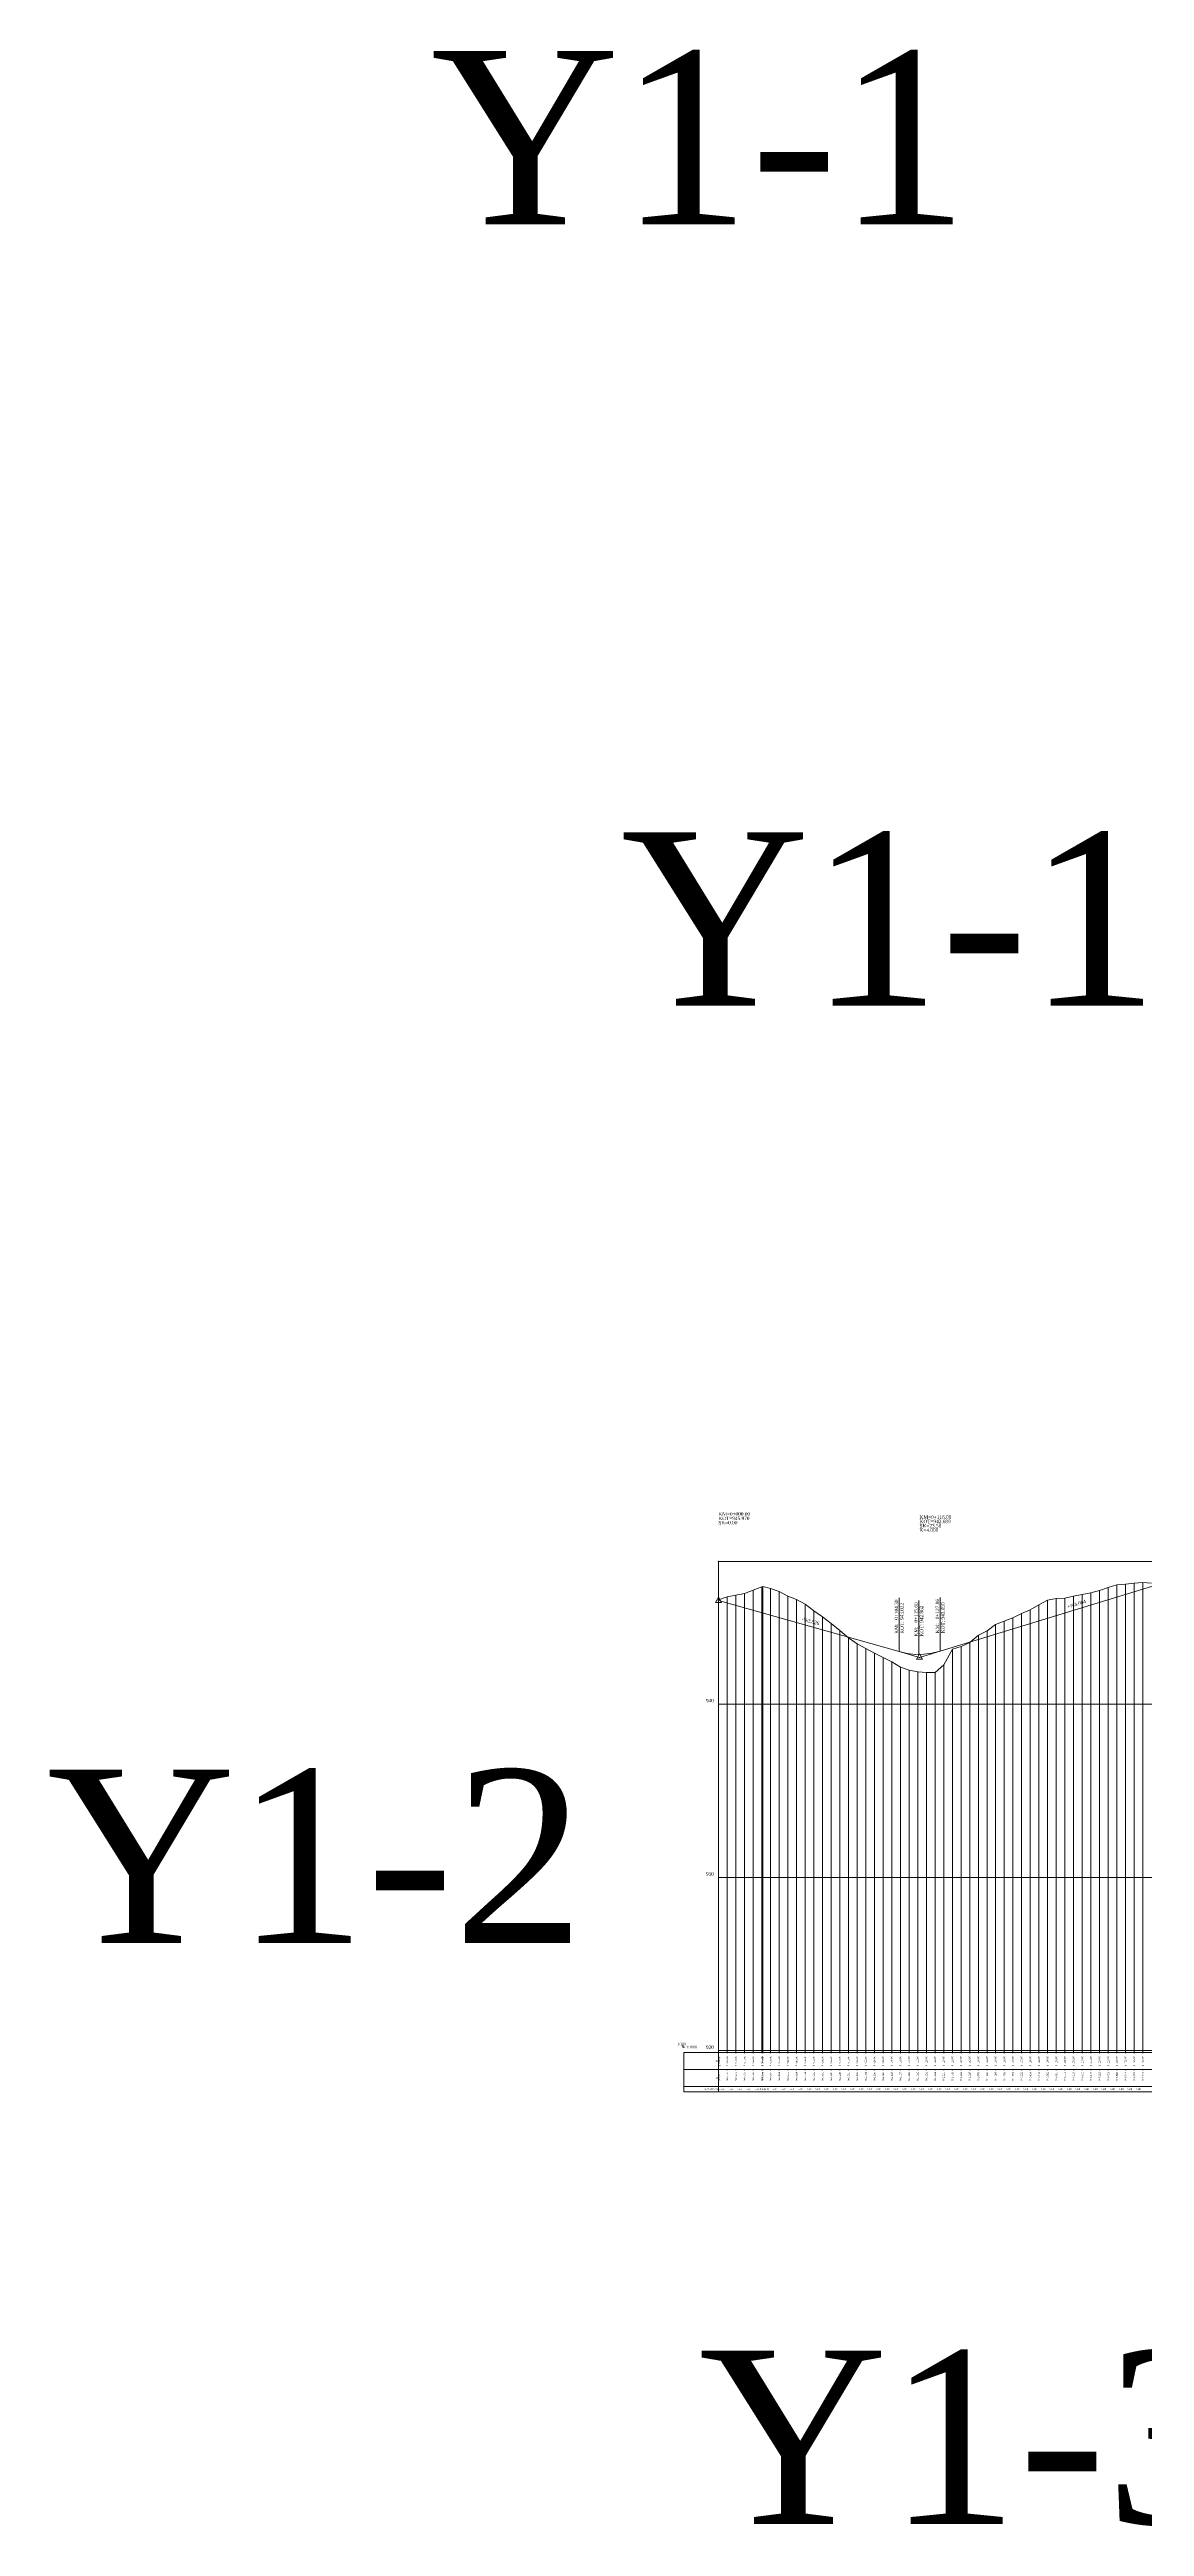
# Model space of a CAD drawing. Header units: metres. Extents: x 478603 to 489313, y 4282657 to 4289463.
# Drawn here: x 483291 to 483923, y 4285999 to 4287428 of the extents above; entities that cross this region are included whole.
import ezdxf

# ---------------------------------------------------------------- set-up
doc = ezdxf.new("R2010")
doc.units = ezdxf.units.M
doc.layers.get('0').update_dxf_attribs({"color": 5, "lineweight": 0})
for name, color, linetype, lineweight in [('PL_SEMBOL', 7, 'Continuous', 0), ('PR_ALINMAN', 1, 'Continuous', 0), ('PR_ENK_ARAMESAFE', 5, 'Continuous', 0), ('PR_ENK_EKSEN1', 5, 'Continuous', 0), ('PR_ENK_EKSEN1D', 1, 'Continuous', 0), ('PR_ENK_KM', 18, 'Continuous', 0), ('PR_ENK_Z', 96, 'Continuous', 0), ('PR_KIYAS', 153, 'Continuous', 0), ('PR_KURP', 2, 'Continuous', 0), ('PR_KURP_MIN', 30, 'Continuous', 0), ('PR_KURP_TF', 4, 'Continuous', 0), ('PR_KURP_TO', 96, 'Continuous', 0), ('PR_OLCEK', 1, 'Continuous', 0), ('PR_PROFIL', 153, 'Continuous', 0), ('PR_TANJANT', 30, 'Continuous', 0)]:
    doc.layers.add(name, color=color, linetype=linetype, lineweight=lineweight)
doc.styles.get("Standard").update_dxf_attribs({"font": 'times.ttf'})

# ---------------------------------------------------------------- blocks, each defined once
blk = doc.blocks.new('3')
at = {"layer": 'PL_SEMBOL'}
for p, q in [((0, 2), (-1.75, -1)), ((0.125, 0.125), (-0.125, -0.125)), ((-0.125, 0.125), (0.125, -0.125)), ((1.75, -1), (0, 2)), ((-1.75, -1), (1.75, -1))]:
    blk.add_line(p, q, dxfattribs=at)

msp = doc.modelspace()

# ---------------------------------------------------------------- linework, layer by layer
at = {"layer": 'PR_ALINMAN'}
for p, q in [((483805.2, 4286503.7), (483964.4, 4286552.4)), ((483677.3, 4286532.8), (483781.6, 4286503.4))]:
    msp.add_line(p, q, dxfattribs=at)
at = {"layer": 'PR_ENK_EKSEN1'}
for p, q in [((483677.3, 4286533.3), (483682.3, 4286535)), ((483682.3, 4286535), (483687.3, 4286535.9)), ((483687.3, 4286535.9), (483692.3, 4286537)), ((483692.3, 4286537), (483697.3, 4286538.8)), ((483697.3, 4286538.8), (483702.3, 4286540.7)), ((483702.3, 4286540.7), (483703, 4286540.9)), ((483703, 4286540.9), (483707.3, 4286539.8)), ((483707.3, 4286539.8), (483712.3, 4286538.1)), ((483712.3, 4286538.1), (483717.3, 4286535.3)), ((483717.3, 4286535.3), (483722.3, 4286533.4)), ((483722.3, 4286533.4), (483727.3, 4286530.8)), ((483862.3, 4286530.3), (483867.3, 4286533)), ((483867.3, 4286533), (483872.3, 4286534.1)), ((483872.3, 4286534.1), (483877.3, 4286534.3)), ((483877.3, 4286534.3), (483882.3, 4286535.3)), ((483882.3, 4286535.3), (483887.3, 4286536.3)), ((483887.3, 4286536.3), (483892.3, 4286537.3)), ((483892.3, 4286537.3), (483897.3, 4286538.7)), ((483897.3, 4286538.7), (483902.3, 4286540.4)), ((483902.3, 4286540.4), (483907.3, 4286542)), ((483907.3, 4286542), (483912.3, 4286542.3)), ((483912.3, 4286542.3), (483917.3, 4286542.9)), ((483917.3, 4286542.9), (483922.3, 4286543.3)), ((483922.3, 4286543.3), (483927.3, 4286542.8)), ((483727.3, 4286530.8), (483732.3, 4286527)), ((483732.3, 4286527), (483737.3, 4286523.5)), ((483737.3, 4286523.5), (483742.3, 4286519.6)), ((483742.3, 4286519.6), (483747.3, 4286515.6)), ((483832.3, 4286515.4), (483837.3, 4286519.1)), ((483837.3, 4286519.1), (483842.3, 4286521)), ((483842.3, 4286521), (483847.3, 4286522.9)), ((483847.3, 4286522.9), (483852.3, 4286525.4)), ((483852.3, 4286525.4), (483857.3, 4286527.5)), ((483857.3, 4286527.5), (483862.3, 4286530.3)), ((483747.3, 4286515.6), (483752.3, 4286511.4)), ((483752.3, 4286511.4), (483757.3, 4286507.8)), ((483757.3, 4286507.8), (483762.3, 4286505.1)), ((483762.3, 4286505.1), (483767.3, 4286502.4)), ((483807.3, 4286495.7), (483812.3, 4286504.8)), ((483812.3, 4286504.8), (483817.3, 4286506.4)), ((483817.3, 4286506.4), (483822.3, 4286508.7)), ((483822.3, 4286508.7), (483827.3, 4286512.9)), ((483827.3, 4286512.9), (483832.3, 4286515.4)), ((483767.3, 4286502.4), (483772.3, 4286500)), ((483772.3, 4286500), (483777.3, 4286497.4)), ((483777.3, 4286497.4), (483782.3, 4286494.4)), ((483782.3, 4286494.4), (483787.3, 4286492.7)), ((483787.3, 4286492.7), (483792.3, 4286491.8)), ((483792.3, 4286491.8), (483797.3, 4286491.4)), ((483797.3, 4286491.4), (483802.3, 4286491.4)), ((483802.3, 4286491.4), (483807.3, 4286495.7))]:
    msp.add_line(p, q, dxfattribs=at)
at = {"layer": 'PR_ENK_EKSEN1D'}
for p, q in [((483677.3, 4286272.1), (483677.3, 4286533.3)), ((483682.3, 4286272.1), (483682.3, 4286535)), ((483687.3, 4286272.1), (483687.3, 4286535.9)), ((483692.3, 4286272.1), (483692.3, 4286537)), ((483697.3, 4286272.1), (483697.3, 4286538.8)), ((483702.3, 4286272.1), (483702.3, 4286540.7)), ((483703, 4286272.1), (483703, 4286540.9)), ((483707.3, 4286272.1), (483707.3, 4286539.8)), ((483712.3, 4286272.1), (483712.3, 4286538.1)), ((483717.3, 4286272.1), (483717.3, 4286535.3)), ((483722.3, 4286272.1), (483722.3, 4286533.4)), ((483867.3, 4286272.1), (483867.3, 4286533)), ((483872.3, 4286272.1), (483872.3, 4286534.1)), ((483877.3, 4286272.1), (483877.3, 4286534.3)), ((483882.3, 4286272.1), (483882.3, 4286535.3)), ((483887.3, 4286272.1), (483887.3, 4286536.3)), ((483892.3, 4286272.1), (483892.3, 4286537.3)), ((483897.3, 4286272.1), (483897.3, 4286538.7)), ((483902.3, 4286272.1), (483902.3, 4286540.4)), ((483907.3, 4286272.1), (483907.3, 4286542)), ((483912.3, 4286272.1), (483912.3, 4286542.3)), ((483917.3, 4286272.1), (483917.3, 4286542.9)), ((483922.3, 4286272.1), (483922.3, 4286543.3)), ((483727.3, 4286272.1), (483727.3, 4286530.8)), ((483732.3, 4286272.1), (483732.3, 4286527)), ((483737.3, 4286272.1), (483737.3, 4286523.5)), ((483742.3, 4286272.1), (483742.3, 4286519.6)), ((483837.3, 4286272.1), (483837.3, 4286519.1)), ((483842.3, 4286272.1), (483842.3, 4286521)), ((483847.3, 4286272.1), (483847.3, 4286522.9)), ((483852.3, 4286272.1), (483852.3, 4286525.4)), ((483857.3, 4286272.1), (483857.3, 4286527.5)), ((483862.3, 4286272.1), (483862.3, 4286530.3)), ((483747.3, 4286272.1), (483747.3, 4286515.6)), ((483752.3, 4286272.1), (483752.3, 4286511.4)), ((483757.3, 4286272.1), (483757.3, 4286507.8)), ((483762.3, 4286272.1), (483762.3, 4286505.1)), ((483812.3, 4286272.1), (483812.3, 4286504.8)), ((483817.3, 4286272.1), (483817.3, 4286506.4)), ((483822.3, 4286272.1), (483822.3, 4286508.7)), ((483827.3, 4286272.1), (483827.3, 4286512.9)), ((483832.3, 4286272.1), (483832.3, 4286515.4)), ((483767.3, 4286272.1), (483767.3, 4286502.4)), ((483772.3, 4286272.1), (483772.3, 4286500)), ((483777.3, 4286272.1), (483777.3, 4286497.4)), ((483782.3, 4286272.1), (483782.3, 4286494.4)), ((483787.3, 4286272.1), (483787.3, 4286492.7)), ((483792.3, 4286272.1), (483792.3, 4286491.8)), ((483797.3, 4286272.1), (483797.3, 4286491.4)), ((483802.3, 4286272.1), (483802.3, 4286491.4)), ((483807.3, 4286272.1), (483807.3, 4286495.7))]:
    msp.add_line(p, q, dxfattribs=at)
at = {"layer": 'PR_KIYAS'}
for p, q in [((483677.3, 4286473.1), (484823.3, 4286473.1)), ((483677.3, 4286373.1), (484823.3, 4286373.1)), ((483677.3, 4286273.1), (484823.3, 4286273.1))]:
    msp.add_line(p, q, dxfattribs=at)
at = {"layer": 'PR_KURP'}
for p, q in [((483781.6, 4286503.4), (483786.3, 4286502.3)), ((483800.5, 4286502.5), (483805.2, 4286503.7)), ((483786.3, 4286502.3), (483791, 4286501.8)), ((483791, 4286501.8), (483795.8, 4286501.9)), ((483795.8, 4286501.9), (483800.5, 4286502.5))]:
    msp.add_line(p, q, dxfattribs=at)
at = {"layer": 'PR_KURP_MIN'}
msp.add_line((483792.9, 4286501.8), (483792.9, 4286532.8), dxfattribs=at)
at = {"layer": 'PR_KURP_TF'}
msp.add_line((483805.2, 4286503.7), (483805.2, 4286534.7), dxfattribs=at)
at = {"layer": 'PR_KURP_TO'}
msp.add_line((483781.6, 4286503.4), (483781.6, 4286534.4), dxfattribs=at)
at = {"layer": 'PR_OLCEK'}
for p, q in [((483656.8, 4286275.1), (483656.8, 4286276.1)), ((483656.8, 4286276), (483656.8, 4286276.1)), ((483656.8, 4286276.1), (483656.9, 4286276)), ((483657.8, 4286275.1), (483656.8, 4286275.1)), ((483657.7, 4286275.2), (483657.8, 4286275.1)), ((483657.8, 4286275.1), (483657.7, 4286275.1))]:
    msp.add_line(p, q, dxfattribs=at)
for p in [(483677.3, 4286555.4, 948.2), (483677.3, 4286272.1, 919.9)]:
    msp.add_point(p, dxfattribs=at)
at = {"layer": 'PR_PROFIL'}
for p, q in [((483677.3, 4286555.4), (484823.3, 4286555.4)), ((483677.3, 4286272.1), (483677.3, 4286555.4)), ((483657.3, 4286272.1), (484823.3, 4286272.1)), ((483657.3, 4286262.3), (483657.3, 4286272.1)), ((483657.3, 4286262.3), (484823.3, 4286262.3)), ((483657.3, 4286252.4), (483657.3, 4286262.3)), ((483677.3, 4286262.3), (483677.3, 4286272.1)), ((483677.3, 4286271.6), (483677.3, 4286272.1)), ((483677.3, 4286252.4), (483677.3, 4286262.3)), ((483677.3, 4286261.8), (483677.3, 4286262.3)), ((483682.3, 4286271.6), (483682.3, 4286272.1)), ((483682.3, 4286261.8), (483682.3, 4286262.3)), ((483687.3, 4286271.6), (483687.3, 4286272.1)), ((483687.3, 4286261.8), (483687.3, 4286262.3)), ((483692.3, 4286271.6), (483692.3, 4286272.1)), ((483692.3, 4286261.8), (483692.3, 4286262.3)), ((483697.3, 4286271.6), (483697.3, 4286272.1)), ((483697.3, 4286261.8), (483697.3, 4286262.3)), ((483702.3, 4286271.6), (483702.3, 4286272.1)), ((483702.3, 4286261.8), (483702.3, 4286262.3)), ((483703, 4286271.6), (483703, 4286272.1)), ((483703, 4286261.8), (483703, 4286262.3)), ((483707.3, 4286271.6), (483707.3, 4286272.1)), ((483707.3, 4286261.8), (483707.3, 4286262.3)), ((483712.3, 4286271.6), (483712.3, 4286272.1)), ((483712.3, 4286261.8), (483712.3, 4286262.3)), ((483717.3, 4286271.6), (483717.3, 4286272.1)), ((483717.3, 4286261.8), (483717.3, 4286262.3)), ((483722.3, 4286271.6), (483722.3, 4286272.1)), ((483722.3, 4286261.8), (483722.3, 4286262.3)), ((483727.3, 4286271.6), (483727.3, 4286272.1)), ((483727.3, 4286261.8), (483727.3, 4286262.3)), ((483732.3, 4286271.6), (483732.3, 4286272.1)), ((483732.3, 4286261.8), (483732.3, 4286262.3)), ((483737.3, 4286271.6), (483737.3, 4286272.1)), ((483737.3, 4286261.8), (483737.3, 4286262.3)), ((483742.3, 4286271.6), (483742.3, 4286272.1)), ((483742.3, 4286261.8), (483742.3, 4286262.3)), ((483747.3, 4286271.6), (483747.3, 4286272.1)), ((483747.3, 4286261.8), (483747.3, 4286262.3)), ((483752.3, 4286271.6), (483752.3, 4286272.1)), ((483752.3, 4286261.8), (483752.3, 4286262.3)), ((483757.3, 4286271.6), (483757.3, 4286272.1)), ((483757.3, 4286261.8), (483757.3, 4286262.3)), ((483762.3, 4286271.6), (483762.3, 4286272.1)), ((483762.3, 4286261.8), (483762.3, 4286262.3)), ((483767.3, 4286271.6), (483767.3, 4286272.1)), ((483767.3, 4286261.8), (483767.3, 4286262.3)), ((483772.3, 4286271.6), (483772.3, 4286272.1)), ((483772.3, 4286261.8), (483772.3, 4286262.3)), ((483777.3, 4286271.6), (483777.3, 4286272.1)), ((483777.3, 4286261.8), (483777.3, 4286262.3)), ((483782.3, 4286271.6), (483782.3, 4286272.1)), ((483782.3, 4286261.8), (483782.3, 4286262.3)), ((483787.3, 4286271.6), (483787.3, 4286272.1)), ((483787.3, 4286261.8), (483787.3, 4286262.3)), ((483792.3, 4286271.6), (483792.3, 4286272.1)), ((483792.3, 4286261.8), (483792.3, 4286262.3)), ((483797.3, 4286271.6), (483797.3, 4286272.1)), ((483797.3, 4286261.8), (483797.3, 4286262.3)), ((483802.3, 4286271.6), (483802.3, 4286272.1)), ((483802.3, 4286261.8), (483802.3, 4286262.3)), ((483807.3, 4286271.6), (483807.3, 4286272.1)), ((483807.3, 4286261.8), (483807.3, 4286262.3)), ((483812.3, 4286271.6), (483812.3, 4286272.1)), ((483812.3, 4286261.8), (483812.3, 4286262.3)), ((483817.3, 4286271.6), (483817.3, 4286272.1)), ((483817.3, 4286261.8), (483817.3, 4286262.3)), ((483822.3, 4286271.6), (483822.3, 4286272.1)), ((483822.3, 4286261.8), (483822.3, 4286262.3)), ((483827.3, 4286271.6), (483827.3, 4286272.1)), ((483827.3, 4286261.8), (483827.3, 4286262.3)), ((483832.3, 4286271.6), (483832.3, 4286272.1)), ((483832.3, 4286261.8), (483832.3, 4286262.3)), ((483837.3, 4286271.6), (483837.3, 4286272.1)), ((483837.3, 4286261.8), (483837.3, 4286262.3)), ((483842.3, 4286271.6), (483842.3, 4286272.1)), ((483842.3, 4286261.8), (483842.3, 4286262.3)), ((483847.3, 4286271.6), (483847.3, 4286272.1)), ((483847.3, 4286261.8), (483847.3, 4286262.3)), ((483852.3, 4286271.6), (483852.3, 4286272.1)), ((483852.3, 4286261.8), (483852.3, 4286262.3)), ((483857.3, 4286271.6), (483857.3, 4286272.1)), ((483857.3, 4286261.8), (483857.3, 4286262.3)), ((483862.3, 4286271.6), (483862.3, 4286272.1)), ((483862.3, 4286261.8), (483862.3, 4286262.3)), ((483867.3, 4286271.6), (483867.3, 4286272.1)), ((483867.3, 4286261.8), (483867.3, 4286262.3)), ((483872.3, 4286271.6), (483872.3, 4286272.1)), ((483872.3, 4286261.8), (483872.3, 4286262.3)), ((483877.3, 4286271.6), (483877.3, 4286272.1)), ((483877.3, 4286261.8), (483877.3, 4286262.3)), ((483882.3, 4286271.6), (483882.3, 4286272.1)), ((483882.3, 4286261.8), (483882.3, 4286262.3)), ((483887.3, 4286271.6), (483887.3, 4286272.1)), ((483887.3, 4286261.8), (483887.3, 4286262.3)), ((483892.3, 4286271.6), (483892.3, 4286272.1)), ((483892.3, 4286261.8), (483892.3, 4286262.3)), ((483897.3, 4286271.6), (483897.3, 4286272.1)), ((483897.3, 4286261.8), (483897.3, 4286262.3)), ((483902.3, 4286271.6), (483902.3, 4286272.1)), ((483902.3, 4286261.8), (483902.3, 4286262.3)), ((483907.3, 4286271.6), (483907.3, 4286272.1)), ((483907.3, 4286261.8), (483907.3, 4286262.3)), ((483912.3, 4286271.6), (483912.3, 4286272.1)), ((483912.3, 4286261.8), (483912.3, 4286262.3)), ((483917.3, 4286271.6), (483917.3, 4286272.1)), ((483917.3, 4286261.8), (483917.3, 4286262.3)), ((483922.3, 4286271.6), (483922.3, 4286272.1)), ((483922.3, 4286261.8), (483922.3, 4286262.3)), ((483657.3, 4286252.4), (484823.3, 4286252.4)), ((483657.3, 4286249.4), (483657.3, 4286252.4)), ((483657.3, 4286249.4), (484823.3, 4286249.4)), ((483677.3, 4286249.4), (483677.3, 4286252.4))]:
    msp.add_line(p, q, dxfattribs=at)
at = {"layer": 'PR_TANJANT'}
for p, q in [((483781.6, 4286503.4), (483793.4, 4286500)), ((483793.4, 4286500), (483805.2, 4286503.7))]:
    msp.add_line(p, q, dxfattribs=at)

# ---------------------------------------------------------------- block references
at = {"layer": 'PR_ALINMAN'}
for p in [(483677.3, 4286532.8), (483793.4, 4286500)]:
    msp.add_blockref('3', p, dxfattribs=at)

# ---------------------------------------------------------------- texts
for s, p in [('Y1-1', (483511.2, 4287327.1)), ('Y1-1-1', (483620.9, 4286876.1)), ('Y1-2', (483289.6, 4286335.3)), ('Y1-3', (483665.9, 4286000))]:
    msp.add_text(s, height=100).set_placement(p)
for s, p in [('KM=0+000.00', (483677.3, 4286581.8)), ('KOT=945.970', (483677.3, 4286579.3)), ('ŞK=0.00', (483677.3, 4286576.8)), ('KM=0+116.08', (483793.4, 4286580)), ('KOT=942.689', (483793.4, 4286577.5)), ('K=4.000', (483793.4, 4286572.5)), ('ŞK=23.56', (483793.4, 4286575))]:
    msp.add_text(s, height=2, dxfattribs=at).set_placement(p)
for s, rotation, p in [('+%3.064', 17.0328, (483878.9, 4286528.3)), ('-%2.826', 344.2171, (483725.2, 4286521.4))]:
    msp.add_text(s, height=2, rotation=rotation, dxfattribs=at).set_placement(p)
at = {"layer": 'PR_ENK_ARAMESAFE'}
for s, p in [('ARAMESAFE', (483669, 4286250.4)), ('5.00', (483678.4, 4286250.4)), ('5.00', (483683.4, 4286250.4)), ('5.00', (483688.4, 4286250.4)), ('5.00', (483693.4, 4286250.4)), ('5.00', (483698.4, 4286250.4)), ('0.69', (483701.2, 4286250.4)), ('4.31', (483703.7, 4286250.4)), ('5.00', (483708.4, 4286250.4)), ('5.00', (483713.4, 4286250.4)), ('5.00', (483718.4, 4286250.4)), ('5.00', (483723.4, 4286250.4)), ('5.00', (483728.4, 4286250.4)), ('5.00', (483733.4, 4286250.4)), ('5.00', (483738.4, 4286250.4)), ('5.00', (483743.4, 4286250.4)), ('5.00', (483748.4, 4286250.4)), ('5.00', (483753.4, 4286250.4)), ('5.00', (483758.4, 4286250.4)), ('5.00', (483763.4, 4286250.4)), ('5.00', (483768.4, 4286250.4)), ('5.00', (483773.4, 4286250.4)), ('5.00', (483778.4, 4286250.4)), ('5.00', (483783.4, 4286250.4)), ('5.00', (483788.4, 4286250.4)), ('5.00', (483793.4, 4286250.4)), ('5.00', (483798.4, 4286250.4)), ('5.00', (483803.4, 4286250.4)), ('5.00', (483808.4, 4286250.4)), ('5.00', (483813.4, 4286250.4)), ('5.00', (483818.4, 4286250.4)), ('5.00', (483823.4, 4286250.4)), ('5.00', (483828.4, 4286250.4)), ('5.00', (483833.4, 4286250.4)), ('5.00', (483838.4, 4286250.4)), ('5.00', (483843.4, 4286250.4)), ('5.00', (483848.4, 4286250.4)), ('5.00', (483853.4, 4286250.4)), ('5.00', (483858.4, 4286250.4)), ('5.00', (483863.4, 4286250.4)), ('5.00', (483868.4, 4286250.4)), ('5.00', (483873.4, 4286250.4)), ('5.00', (483878.4, 4286250.4)), ('5.00', (483883.4, 4286250.4)), ('5.00', (483888.4, 4286250.4)), ('5.00', (483893.4, 4286250.4)), ('5.00', (483898.4, 4286250.4)), ('5.00', (483903.4, 4286250.4)), ('5.00', (483908.4, 4286250.4)), ('5.00', (483913.4, 4286250.4)), ('5.00', (483918.4, 4286250.4))]:
    msp.add_text(s, height=1, dxfattribs=at).set_placement(p)
at = {"layer": 'PR_ENK_KM'}
msp.add_text('KM', height=1, dxfattribs=at).set_placement((483675.1, 4286266.7))
for s, p in [('  0+000.00', (483678.5, 4286263.4)), ('  0+005.00', (483682.8, 4286263.4)), ('  0+010.00', (483687.8, 4286263.4)), ('  0+015.00', (483692.8, 4286263.4)), ('  0+020.00', (483697.8, 4286263.4)), ('  0+025.00', (483702.8, 4286263.4)), ('  0+025.69', (483703.5, 4286263.4)), ('  0+030.00', (483707.8, 4286263.4)), ('  0+035.00', (483712.8, 4286263.4)), ('  0+040.00', (483717.8, 4286263.4)), ('  0+045.00', (483722.8, 4286263.4)), ('  0+050.00', (483727.8, 4286263.4)), ('  0+055.00', (483732.8, 4286263.4)), ('  0+060.00', (483737.8, 4286263.4)), ('  0+065.00', (483742.8, 4286263.4)), ('  0+070.00', (483747.8, 4286263.4)), ('  0+075.00', (483752.8, 4286263.4)), ('  0+080.00', (483757.8, 4286263.4)), ('  0+085.00', (483762.8, 4286263.4)), ('  0+090.00', (483767.8, 4286263.4)), ('  0+095.00', (483772.8, 4286263.4)), ('  0+100.00', (483777.8, 4286263.4)), ('  0+105.00', (483782.8, 4286263.4)), ('  0+110.00', (483787.8, 4286263.4)), ('  0+115.00', (483792.8, 4286263.4)), ('  0+120.00', (483797.8, 4286263.4)), ('  0+125.00', (483802.8, 4286263.4)), ('  0+130.00', (483807.8, 4286263.4)), ('  0+135.00', (483812.8, 4286263.4)), ('  0+140.00', (483817.8, 4286263.4)), ('  0+145.00', (483822.8, 4286263.4)), ('  0+150.00', (483827.8, 4286263.4)), ('  0+155.00', (483832.8, 4286263.4)), ('  0+160.00', (483837.8, 4286263.4)), ('  0+165.00', (483842.8, 4286263.4)), ('  0+170.00', (483847.8, 4286263.4)), ('  0+175.00', (483852.8, 4286263.4)), ('  0+180.00', (483857.8, 4286263.4)), ('  0+185.00', (483862.8, 4286263.4)), ('  0+190.00', (483867.8, 4286263.4)), ('  0+195.00', (483872.8, 4286263.4)), ('  0+200.00', (483877.8, 4286263.4)), ('  0+205.00', (483882.8, 4286263.4)), ('  0+210.00', (483887.8, 4286263.4)), ('  0+215.00', (483892.8, 4286263.4)), ('  0+220.00', (483897.8, 4286263.4)), ('  0+225.00', (483902.8, 4286263.4)), ('  0+230.00', (483907.8, 4286263.4)), ('  0+235.00', (483912.8, 4286263.4)), ('  0+240.00', (483917.8, 4286263.4)), ('  0+245.00', (483922.8, 4286263.4))]:
    msp.add_text(s, height=1, rotation=90, dxfattribs=at).set_placement(p)
at = {"layer": 'PR_ENK_Z'}
for s, p in [('946.012', (483678.5, 4286255.8)), ('946.188', (483682.8, 4286255.8)), ('946.272', (483687.8, 4286255.8)), ('946.383', (483692.8, 4286255.8)), ('946.563', (483697.8, 4286255.8)), ('946.751', (483702.8, 4286255.8)), ('946.776', (483703.5, 4286255.8)), ('946.667', (483707.8, 4286255.8)), ('946.494', (483712.8, 4286255.8)), ('946.215', (483717.8, 4286255.8)), ('946.024', (483722.8, 4286255.8)), ('945.764', (483727.8, 4286255.8)), ('945.388', (483732.8, 4286255.8)), ('945.031', (483737.8, 4286255.8)), ('944.647', (483742.8, 4286255.8)), ('944.249', (483747.8, 4286255.8)), ('943.821', (483752.8, 4286255.8)), ('943.462', (483757.8, 4286255.8)), ('943.194', (483762.8, 4286255.8)), ('942.930', (483767.8, 4286255.8)), ('942.680', (483772.8, 4286255.8)), ('942.429', (483777.8, 4286255.8)), ('942.127', (483782.8, 4286255.8)), ('941.958', (483787.8, 4286255.8)), ('941.868', (483792.8, 4286255.8)), ('941.826', (483797.8, 4286255.8)), ('941.824', (483802.8, 4286255.8)), ('942.251', (483807.8, 4286255.8)), ('943.163', (483812.8, 4286255.8)), ('943.325', (483817.8, 4286255.8)), ('943.559', (483822.8, 4286255.8)), ('943.978', (483827.8, 4286255.8)), ('944.222', (483832.8, 4286255.8)), ('944.599', (483837.8, 4286255.8)), ('944.786', (483842.8, 4286255.8)), ('944.974', (483847.8, 4286255.8)), ('945.228', (483852.8, 4286255.8)), ('945.434', (483857.8, 4286255.8)), ('945.718', (483862.8, 4286255.8)), ('945.983', (483867.8, 4286255.8)), ('946.091', (483872.8, 4286255.8)), ('946.114', (483877.8, 4286255.8)), ('946.219', (483882.8, 4286255.8)), ('946.312', (483887.8, 4286255.8)), ('946.419', (483892.8, 4286255.8)), ('946.555', (483897.8, 4286255.8)), ('946.724', (483902.8, 4286255.8)), ('946.883', (483907.8, 4286255.8)), ('946.914', (483912.8, 4286255.8)), ('946.974', (483917.8, 4286255.8)), ('947.013', (483922.8, 4286255.8))]:
    msp.add_text(s, height=1, rotation=90, dxfattribs=at).set_placement(p)
msp.add_text('Z', height=1, dxfattribs=at).set_placement((483676, 4286256.8))
at = {"layer": 'PR_KURP_MIN'}
for s, p in [('KM:   0+115.60', (483792.3, 4286512.1)), ('KOT: 942.862', (483795.5, 4286512.1))]:
    msp.add_text(s, height=2, rotation=90, dxfattribs=at).set_placement(p)
at = {"layer": 'PR_KURP_TF'}
for s, p in [('KM:   0+127.86', (483804.6, 4286514)), ('KOT: 943.050', (483807.8, 4286514))]:
    msp.add_text(s, height=2, rotation=90, dxfattribs=at).set_placement(p)
at = {"layer": 'PR_KURP_TO'}
for s, p in [('KM:   0+104.30', (483781, 4286513.7)), ('KOT: 943.022', (483784.2, 4286513.7))]:
    msp.add_text(s, height=2, rotation=90, dxfattribs=at).set_placement(p)
at = {"layer": 'PR_OLCEK'}
for s, p in [('1/100', (483653.5, 4286276.2)), ('1/1000', (483658.6, 4286274.4))]:
    msp.add_text(s, height=1.5, dxfattribs=at).set_placement(p)
at = {"layer": 'PR_PROFIL'}
for s, p in [('940', (483670.1, 4286474.1)), ('930', (483670.1, 4286374.1)), ('920', (483670.1, 4286274.1))]:
    msp.add_text(s, height=2, dxfattribs=at).set_placement(p)

doc.saveas('drawing.dxf')
